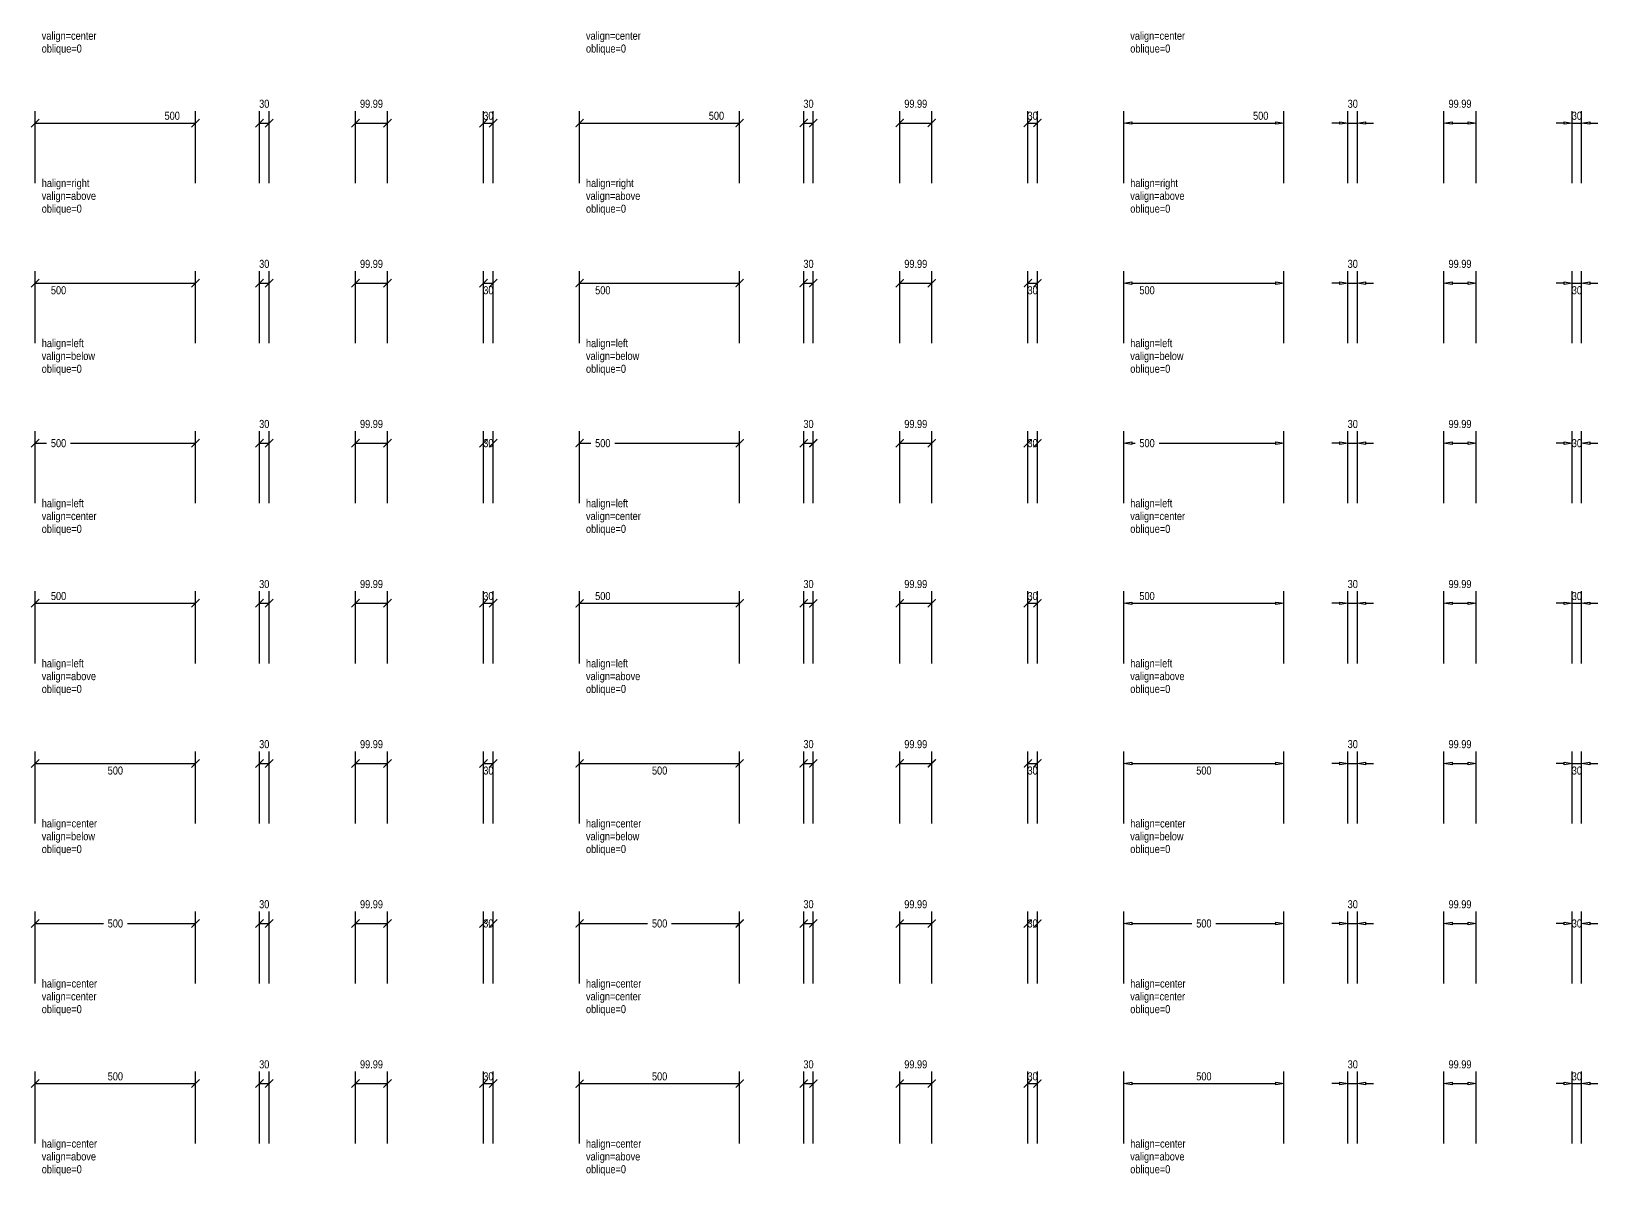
# Model space of a CAD drawing. Header units: metres. Extents: x -0.4 to 49.5, y -0.9 to 73.6.
# Drawn here: x -0.12 to 48.8, y -0.88 to 34.86 of the extents above; entities that cross this region are included whole.
import ezdxf

# ---------------------------------------------------------------- set-up
doc = ezdxf.new("R2010")
doc.units = ezdxf.units.M
doc.styles.add('OpenSansCondensed-Light', font='OpenSansCondensed-Light.ttf')
doc.dimstyles.new('ARCHTICK', dxfattribs={"dimtxt": 0.25, "dimasz": 0.25, "dimexe": 0.375, "dimexo": 0.125, "dimgap": 0.1, "dimtad": 1, "dimlfac": 100, "dimzin": 12, "dimdsep": 46, "dimtxsty": 'OpenSansCondensed-Light', "dimblk": 'ARCHTICK', "dimcen": 2.5, "dimazin": 3, "dimtfac": 0.5, "dimtmove": 2, "dimatfit": 3})
doc.dimstyles.new('CLOSEDBLANK', dxfattribs={"dimtxt": 0.25, "dimasz": 0.25, "dimexe": 0.375, "dimexo": 0.125, "dimgap": 0.1, "dimtad": 1, "dimlfac": 100, "dimzin": 12, "dimdsep": 46, "dimtxsty": 'OpenSansCondensed-Light', "dimblk": 'CLOSEDBLANK', "dimcen": 2.5, "dimazin": 3, "dimtfac": 0.5, "dimtmove": 2, "dimatfit": 3})
doc.dimstyles.new('TICK', dxfattribs={"dimtxt": 0.25, "dimasz": 0.25, "dimexe": 0.375, "dimexo": 0.125, "dimgap": 0.1, "dimtad": 1, "dimlfac": 100, "dimzin": 12, "dimdsep": 46, "dimtxsty": 'OpenSansCondensed-Light', "dimtsz": 0.125, "dimcen": 2.5, "dimazin": 3, "dimtfac": 0.5, "dimtmove": 2, "dimatfit": 3})

# ---------------------------------------------------------------- blocks, each defined once
blk = doc.blocks.new('_ARCHTICK')
at = {"color": 0, "linetype": 'BYBLOCK', "const_width": 0.15}
blk.add_lwpolyline([(-0.5, -0.5), (0.5, 0.5)], dxfattribs=at)
blk = doc.blocks.new('_CLOSEDBLANK')
at = {"color": 0, "linetype": 'BYBLOCK'}
blk.add_lwpolyline([(-1, 0.16), (0, 0), (-1, -0.16)], close=True, dxfattribs=at)
blk = doc.blocks.new('*D121')
for p, q in [((34, 0.125), (34, 2.375)), ((34.25, 2), (38.75, 2)), ((39, 0.125), (39, 2.375))]:
    blk.add_line(p, q)
at = {"layer": 'Defpoints'}
for p in [(34, 2), (34, 0), (39, 0)]:
    blk.add_point(p, dxfattribs=at)
at = {"xscale": 0.25, "yscale": 0.25, "rotation": 180}
blk.add_blockref('_CLOSEDBLANK', (34, 2), dxfattribs=at)
at = {"xscale": 0.25, "yscale": 0.25}
blk.add_blockref('_CLOSEDBLANK', (39, 2), dxfattribs=at)
at = {"insert": (36.5, 2.225), "char_height": 0.25, "attachment_point": 5, "style": 'OpenSansCondensed-Light'}
blk.add_mtext('500', dxfattribs=at)
blk = doc.blocks.new('*D122')
for p, q in [((40.75, 2), (40.5, 2)), ((41, 0.125), (41, 2.375)), ((41, 2), (41.3, 2)), ((41.3, 0.125), (41.3, 2.375)), ((41.55, 2), (41.8, 2))]:
    blk.add_line(p, q)
at = {"layer": 'Defpoints'}
for p in [(41, 2), (41, 0), (41.3, 0)]:
    blk.add_point(p, dxfattribs=at)
at = {"xscale": 0.25, "yscale": 0.25}
blk.add_blockref('_CLOSEDBLANK', (41, 2), dxfattribs=at)
at = {"xscale": 0.25, "yscale": 0.25, "rotation": 180}
blk.add_blockref('_CLOSEDBLANK', (41.3, 2), dxfattribs=at)
at = {"insert": (41.15, 2.6), "char_height": 0.25, "attachment_point": 5, "style": 'OpenSansCondensed-Light'}
blk.add_mtext('30', dxfattribs=at)
blk = doc.blocks.new('*D123')
for p, q in [((44, 0.125), (44, 2.375)), ((44.25, 2), (44.7499, 2)), ((44.9999, 0.125), (44.9999, 2.375))]:
    blk.add_line(p, q)
at = {"layer": 'Defpoints'}
for p in [(44, 2), (44, 0), (44.9999, 0)]:
    blk.add_point(p, dxfattribs=at)
at = {"xscale": 0.25, "yscale": 0.25, "rotation": 180}
blk.add_blockref('_CLOSEDBLANK', (44, 2), dxfattribs=at)
at = {"xscale": 0.25, "yscale": 0.25}
blk.add_blockref('_CLOSEDBLANK', (44.9999, 2), dxfattribs=at)
at = {"insert": (44.49995, 2.6), "char_height": 0.25, "attachment_point": 5, "style": 'OpenSansCondensed-Light'}
blk.add_mtext('99.99', dxfattribs=at)
blk = doc.blocks.new('*D124')
for p, q in [((47.75, 2), (47.5, 2)), ((48, 0.125), (48, 2.375)), ((48, 2), (48.3, 2)), ((48.3, 0.125), (48.3, 2.375)), ((48.55, 2), (48.8, 2))]:
    blk.add_line(p, q)
at = {"layer": 'Defpoints'}
for p in [(48, 2), (48, 0), (48.3, 0)]:
    blk.add_point(p, dxfattribs=at)
at = {"xscale": 0.25, "yscale": 0.25}
blk.add_blockref('_CLOSEDBLANK', (48, 2), dxfattribs=at)
at = {"xscale": 0.25, "yscale": 0.25, "rotation": 180}
blk.add_blockref('_CLOSEDBLANK', (48.3, 2), dxfattribs=at)
at = {"insert": (48.15, 2.225), "char_height": 0.25, "attachment_point": 5, "style": 'OpenSansCondensed-Light'}
blk.add_mtext('30', dxfattribs=at)
blk = doc.blocks.new('*D125')
for p, q in [((34, 5.125), (34, 7.375)), ((39, 5.125), (39, 7.375)), ((34.25, 7), (36.125, 7)), ((36.875, 7), (38.75, 7))]:
    blk.add_line(p, q)
at = {"layer": 'Defpoints'}
for p in [(34, 7), (34, 5), (39, 5)]:
    blk.add_point(p, dxfattribs=at)
at = {"xscale": 0.25, "yscale": 0.25, "rotation": 180}
blk.add_blockref('_CLOSEDBLANK', (34, 7), dxfattribs=at)
at = {"xscale": 0.25, "yscale": 0.25}
blk.add_blockref('_CLOSEDBLANK', (39, 7), dxfattribs=at)
at = {"insert": (36.5, 7), "char_height": 0.25, "attachment_point": 5, "style": 'OpenSansCondensed-Light'}
blk.add_mtext('500', dxfattribs=at)
blk = doc.blocks.new('*D126')
for p, q in [((41, 5.125), (41, 7.375)), ((41.3, 5.125), (41.3, 7.375)), ((40.75, 7), (40.5, 7)), ((41, 7), (41.3, 7)), ((41.55, 7), (41.8, 7))]:
    blk.add_line(p, q)
at = {"layer": 'Defpoints'}
for p in [(41, 7), (41, 5), (41.3, 5)]:
    blk.add_point(p, dxfattribs=at)
at = {"xscale": 0.25, "yscale": 0.25}
blk.add_blockref('_CLOSEDBLANK', (41, 7), dxfattribs=at)
at = {"xscale": 0.25, "yscale": 0.25, "rotation": 180}
blk.add_blockref('_CLOSEDBLANK', (41.3, 7), dxfattribs=at)
at = {"insert": (41.15, 7.6), "char_height": 0.25, "attachment_point": 5, "style": 'OpenSansCondensed-Light'}
blk.add_mtext('30', dxfattribs=at)
blk = doc.blocks.new('*D127')
for p, q in [((44, 5.125), (44, 7.375)), ((44.9999, 5.125), (44.9999, 7.375)), ((44.25, 7), (44.7499, 7))]:
    blk.add_line(p, q)
at = {"layer": 'Defpoints'}
for p in [(44, 7), (44, 5), (44.9999, 5)]:
    blk.add_point(p, dxfattribs=at)
at = {"xscale": 0.25, "yscale": 0.25, "rotation": 180}
blk.add_blockref('_CLOSEDBLANK', (44, 7), dxfattribs=at)
at = {"xscale": 0.25, "yscale": 0.25}
blk.add_blockref('_CLOSEDBLANK', (44.9999, 7), dxfattribs=at)
at = {"insert": (44.49995, 7.6), "char_height": 0.25, "attachment_point": 5, "style": 'OpenSansCondensed-Light'}
blk.add_mtext('99.99', dxfattribs=at)
blk = doc.blocks.new('*D128')
for p, q in [((48, 5.125), (48, 7.375)), ((48.3, 5.125), (48.3, 7.375)), ((47.75, 7), (47.5, 7)), ((48.55, 7), (48.8, 7))]:
    blk.add_line(p, q)
at = {"layer": 'Defpoints'}
for p in [(48, 7), (48, 5), (48.3, 5)]:
    blk.add_point(p, dxfattribs=at)
at = {"xscale": 0.25, "yscale": 0.25}
blk.add_blockref('_CLOSEDBLANK', (48, 7), dxfattribs=at)
at = {"xscale": 0.25, "yscale": 0.25, "rotation": 180}
blk.add_blockref('_CLOSEDBLANK', (48.3, 7), dxfattribs=at)
at = {"insert": (48.15, 7), "char_height": 0.25, "attachment_point": 5, "style": 'OpenSansCondensed-Light'}
blk.add_mtext('30', dxfattribs=at)
blk = doc.blocks.new('*D129')
for p, q in [((34, 10.125), (34, 12.375)), ((39, 10.125), (39, 12.375)), ((34.25, 12), (38.75, 12))]:
    blk.add_line(p, q)
at = {"layer": 'Defpoints'}
for p in [(34, 12), (34, 10), (39, 10)]:
    blk.add_point(p, dxfattribs=at)
at = {"xscale": 0.25, "yscale": 0.25, "rotation": 180}
blk.add_blockref('_CLOSEDBLANK', (34, 12), dxfattribs=at)
at = {"xscale": 0.25, "yscale": 0.25}
blk.add_blockref('_CLOSEDBLANK', (39, 12), dxfattribs=at)
at = {"insert": (36.5, 11.775), "char_height": 0.25, "attachment_point": 5, "style": 'OpenSansCondensed-Light'}
blk.add_mtext('500', dxfattribs=at)
blk = doc.blocks.new('*D130')
for p, q in [((41, 10.125), (41, 12.375)), ((41.3, 10.125), (41.3, 12.375)), ((40.75, 12), (40.5, 12)), ((41, 12), (41.3, 12)), ((41.55, 12), (41.8, 12))]:
    blk.add_line(p, q)
at = {"layer": 'Defpoints'}
for p in [(41, 12), (41, 10), (41.3, 10)]:
    blk.add_point(p, dxfattribs=at)
at = {"xscale": 0.25, "yscale": 0.25}
blk.add_blockref('_CLOSEDBLANK', (41, 12), dxfattribs=at)
at = {"xscale": 0.25, "yscale": 0.25, "rotation": 180}
blk.add_blockref('_CLOSEDBLANK', (41.3, 12), dxfattribs=at)
at = {"insert": (41.15, 12.6), "char_height": 0.25, "attachment_point": 5, "style": 'OpenSansCondensed-Light'}
blk.add_mtext('30', dxfattribs=at)
blk = doc.blocks.new('*D131')
for p, q in [((44, 10.125), (44, 12.375)), ((44.9999, 10.125), (44.9999, 12.375)), ((44.25, 12), (44.7499, 12))]:
    blk.add_line(p, q)
at = {"layer": 'Defpoints'}
for p in [(44, 12), (44, 10), (44.9999, 10)]:
    blk.add_point(p, dxfattribs=at)
at = {"xscale": 0.25, "yscale": 0.25, "rotation": 180}
blk.add_blockref('_CLOSEDBLANK', (44, 12), dxfattribs=at)
at = {"xscale": 0.25, "yscale": 0.25}
blk.add_blockref('_CLOSEDBLANK', (44.9999, 12), dxfattribs=at)
at = {"insert": (44.49995, 12.6), "char_height": 0.25, "attachment_point": 5, "style": 'OpenSansCondensed-Light'}
blk.add_mtext('99.99', dxfattribs=at)
blk = doc.blocks.new('*D132')
for p, q in [((48, 10.125), (48, 12.375)), ((48.3, 10.125), (48.3, 12.375)), ((47.75, 12), (47.5, 12)), ((48, 12), (48.3, 12)), ((48.55, 12), (48.8, 12))]:
    blk.add_line(p, q)
at = {"layer": 'Defpoints'}
for p in [(48, 12), (48, 10), (48.3, 10)]:
    blk.add_point(p, dxfattribs=at)
at = {"xscale": 0.25, "yscale": 0.25}
blk.add_blockref('_CLOSEDBLANK', (48, 12), dxfattribs=at)
at = {"xscale": 0.25, "yscale": 0.25, "rotation": 180}
blk.add_blockref('_CLOSEDBLANK', (48.3, 12), dxfattribs=at)
at = {"insert": (48.15, 11.775), "char_height": 0.25, "attachment_point": 5, "style": 'OpenSansCondensed-Light'}
blk.add_mtext('30', dxfattribs=at)
blk = doc.blocks.new('*D133')
for p, q in [((34, 15.125), (34, 17.375)), ((39, 15.125), (39, 17.375)), ((34.25, 17), (38.75, 17))]:
    blk.add_line(p, q)
at = {"layer": 'Defpoints'}
for p in [(34, 17), (34, 15), (39, 15)]:
    blk.add_point(p, dxfattribs=at)
at = {"xscale": 0.25, "yscale": 0.25, "rotation": 180}
blk.add_blockref('_CLOSEDBLANK', (34, 17), dxfattribs=at)
at = {"xscale": 0.25, "yscale": 0.25}
blk.add_blockref('_CLOSEDBLANK', (39, 17), dxfattribs=at)
at = {"insert": (34.725, 17.225), "char_height": 0.25, "attachment_point": 5, "style": 'OpenSansCondensed-Light'}
blk.add_mtext('500', dxfattribs=at)
blk = doc.blocks.new('*D134')
for p, q in [((41, 15.125), (41, 17.375)), ((41.3, 15.125), (41.3, 17.375)), ((40.75, 17), (40.5, 17)), ((41, 17), (41.3, 17)), ((41.55, 17), (41.8, 17))]:
    blk.add_line(p, q)
at = {"layer": 'Defpoints'}
for p in [(41, 17), (41, 15), (41.3, 15)]:
    blk.add_point(p, dxfattribs=at)
at = {"xscale": 0.25, "yscale": 0.25}
blk.add_blockref('_CLOSEDBLANK', (41, 17), dxfattribs=at)
at = {"xscale": 0.25, "yscale": 0.25, "rotation": 180}
blk.add_blockref('_CLOSEDBLANK', (41.3, 17), dxfattribs=at)
at = {"insert": (41.15, 17.6), "char_height": 0.25, "attachment_point": 5, "style": 'OpenSansCondensed-Light'}
blk.add_mtext('30', dxfattribs=at)
blk = doc.blocks.new('*D135')
for p, q in [((44, 15.125), (44, 17.375)), ((44.9999, 15.125), (44.9999, 17.375)), ((44.25, 17), (44.7499, 17))]:
    blk.add_line(p, q)
at = {"layer": 'Defpoints'}
for p in [(44, 17), (44, 15), (44.9999, 15)]:
    blk.add_point(p, dxfattribs=at)
at = {"xscale": 0.25, "yscale": 0.25, "rotation": 180}
blk.add_blockref('_CLOSEDBLANK', (44, 17), dxfattribs=at)
at = {"xscale": 0.25, "yscale": 0.25}
blk.add_blockref('_CLOSEDBLANK', (44.9999, 17), dxfattribs=at)
at = {"insert": (44.49995, 17.6), "char_height": 0.25, "attachment_point": 5, "style": 'OpenSansCondensed-Light'}
blk.add_mtext('99.99', dxfattribs=at)
blk = doc.blocks.new('*D136')
for p, q in [((48, 15.125), (48, 17.375)), ((48.3, 15.125), (48.3, 17.375)), ((47.75, 17), (47.5, 17)), ((48, 17), (48.3, 17)), ((48.55, 17), (48.8, 17))]:
    blk.add_line(p, q)
at = {"layer": 'Defpoints'}
for p in [(48, 17), (48, 15), (48.3, 15)]:
    blk.add_point(p, dxfattribs=at)
at = {"xscale": 0.25, "yscale": 0.25}
blk.add_blockref('_CLOSEDBLANK', (48, 17), dxfattribs=at)
at = {"xscale": 0.25, "yscale": 0.25, "rotation": 180}
blk.add_blockref('_CLOSEDBLANK', (48.3, 17), dxfattribs=at)
at = {"insert": (48.15, 17.225), "char_height": 0.25, "attachment_point": 5, "style": 'OpenSansCondensed-Light'}
blk.add_mtext('30', dxfattribs=at)
blk = doc.blocks.new('*D137')
for p, q in [((34, 20.125), (34, 22.375)), ((39, 20.125), (39, 22.375)), ((34.25, 22), (34.35, 22)), ((35.1, 22), (38.75, 22))]:
    blk.add_line(p, q)
at = {"layer": 'Defpoints'}
for p in [(34, 22), (34, 20), (39, 20)]:
    blk.add_point(p, dxfattribs=at)
at = {"xscale": 0.25, "yscale": 0.25, "rotation": 180}
blk.add_blockref('_CLOSEDBLANK', (34, 22), dxfattribs=at)
at = {"xscale": 0.25, "yscale": 0.25}
blk.add_blockref('_CLOSEDBLANK', (39, 22), dxfattribs=at)
at = {"insert": (34.725, 22), "char_height": 0.25, "attachment_point": 5, "style": 'OpenSansCondensed-Light'}
blk.add_mtext('500', dxfattribs=at)
blk = doc.blocks.new('*D138')
for p, q in [((41, 20.125), (41, 22.375)), ((41.3, 20.125), (41.3, 22.375)), ((40.75, 22), (40.5, 22)), ((41, 22), (41.3, 22)), ((41.55, 22), (41.8, 22))]:
    blk.add_line(p, q)
at = {"layer": 'Defpoints'}
for p in [(41, 22), (41, 20), (41.3, 20)]:
    blk.add_point(p, dxfattribs=at)
at = {"xscale": 0.25, "yscale": 0.25}
blk.add_blockref('_CLOSEDBLANK', (41, 22), dxfattribs=at)
at = {"xscale": 0.25, "yscale": 0.25, "rotation": 180}
blk.add_blockref('_CLOSEDBLANK', (41.3, 22), dxfattribs=at)
at = {"insert": (41.15, 22.6), "char_height": 0.25, "attachment_point": 5, "style": 'OpenSansCondensed-Light'}
blk.add_mtext('30', dxfattribs=at)
blk = doc.blocks.new('*D139')
for p, q in [((44, 20.125), (44, 22.375)), ((44.9999, 20.125), (44.9999, 22.375)), ((44.25, 22), (44.7499, 22))]:
    blk.add_line(p, q)
at = {"layer": 'Defpoints'}
for p in [(44, 22), (44, 20), (44.9999, 20)]:
    blk.add_point(p, dxfattribs=at)
at = {"xscale": 0.25, "yscale": 0.25, "rotation": 180}
blk.add_blockref('_CLOSEDBLANK', (44, 22), dxfattribs=at)
at = {"xscale": 0.25, "yscale": 0.25}
blk.add_blockref('_CLOSEDBLANK', (44.9999, 22), dxfattribs=at)
at = {"insert": (44.49995, 22.6), "char_height": 0.25, "attachment_point": 5, "style": 'OpenSansCondensed-Light'}
blk.add_mtext('99.99', dxfattribs=at)
blk = doc.blocks.new('*D140')
for p, q in [((48, 20.125), (48, 22.375)), ((48.3, 20.125), (48.3, 22.375)), ((47.75, 22), (47.5, 22)), ((48.55, 22), (48.8, 22))]:
    blk.add_line(p, q)
at = {"layer": 'Defpoints'}
for p in [(48, 22), (48, 20), (48.3, 20)]:
    blk.add_point(p, dxfattribs=at)
at = {"xscale": 0.25, "yscale": 0.25}
blk.add_blockref('_CLOSEDBLANK', (48, 22), dxfattribs=at)
at = {"xscale": 0.25, "yscale": 0.25, "rotation": 180}
blk.add_blockref('_CLOSEDBLANK', (48.3, 22), dxfattribs=at)
at = {"insert": (48.15, 22), "char_height": 0.25, "attachment_point": 5, "style": 'OpenSansCondensed-Light'}
blk.add_mtext('30', dxfattribs=at)
blk = doc.blocks.new('*D141')
for p, q in [((34, 25.125), (34, 27.375)), ((34.25, 27), (38.75, 27)), ((39, 25.125), (39, 27.375))]:
    blk.add_line(p, q)
at = {"layer": 'Defpoints'}
for p in [(34, 27), (34, 25), (39, 25)]:
    blk.add_point(p, dxfattribs=at)
at = {"xscale": 0.25, "yscale": 0.25, "rotation": 180}
blk.add_blockref('_CLOSEDBLANK', (34, 27), dxfattribs=at)
at = {"xscale": 0.25, "yscale": 0.25}
blk.add_blockref('_CLOSEDBLANK', (39, 27), dxfattribs=at)
at = {"insert": (34.725, 26.775), "char_height": 0.25, "attachment_point": 5, "style": 'OpenSansCondensed-Light'}
blk.add_mtext('500', dxfattribs=at)
blk = doc.blocks.new('*D142')
for p, q in [((40.75, 27), (40.5, 27)), ((41, 25.125), (41, 27.375)), ((41, 27), (41.3, 27)), ((41.3, 25.125), (41.3, 27.375)), ((41.55, 27), (41.8, 27))]:
    blk.add_line(p, q)
at = {"layer": 'Defpoints'}
for p in [(41, 27), (41, 25), (41.3, 25)]:
    blk.add_point(p, dxfattribs=at)
at = {"xscale": 0.25, "yscale": 0.25}
blk.add_blockref('_CLOSEDBLANK', (41, 27), dxfattribs=at)
at = {"xscale": 0.25, "yscale": 0.25, "rotation": 180}
blk.add_blockref('_CLOSEDBLANK', (41.3, 27), dxfattribs=at)
at = {"insert": (41.15, 27.6), "char_height": 0.25, "attachment_point": 5, "style": 'OpenSansCondensed-Light'}
blk.add_mtext('30', dxfattribs=at)
blk = doc.blocks.new('*D143')
for p, q in [((44, 25.125), (44, 27.375)), ((44.25, 27), (44.7499, 27)), ((44.9999, 25.125), (44.9999, 27.375))]:
    blk.add_line(p, q)
at = {"layer": 'Defpoints'}
for p in [(44, 27), (44, 25), (44.9999, 25)]:
    blk.add_point(p, dxfattribs=at)
at = {"xscale": 0.25, "yscale": 0.25, "rotation": 180}
blk.add_blockref('_CLOSEDBLANK', (44, 27), dxfattribs=at)
at = {"xscale": 0.25, "yscale": 0.25}
blk.add_blockref('_CLOSEDBLANK', (44.9999, 27), dxfattribs=at)
at = {"insert": (44.49995, 27.6), "char_height": 0.25, "attachment_point": 5, "style": 'OpenSansCondensed-Light'}
blk.add_mtext('99.99', dxfattribs=at)
blk = doc.blocks.new('*D144')
for p, q in [((47.75, 27), (47.5, 27)), ((48, 25.125), (48, 27.375)), ((48, 27), (48.3, 27)), ((48.3, 25.125), (48.3, 27.375)), ((48.55, 27), (48.8, 27))]:
    blk.add_line(p, q)
at = {"layer": 'Defpoints'}
for p in [(48, 27), (48, 25), (48.3, 25)]:
    blk.add_point(p, dxfattribs=at)
at = {"xscale": 0.25, "yscale": 0.25}
blk.add_blockref('_CLOSEDBLANK', (48, 27), dxfattribs=at)
at = {"xscale": 0.25, "yscale": 0.25, "rotation": 180}
blk.add_blockref('_CLOSEDBLANK', (48.3, 27), dxfattribs=at)
at = {"insert": (48.15, 26.775), "char_height": 0.25, "attachment_point": 5, "style": 'OpenSansCondensed-Light'}
blk.add_mtext('30', dxfattribs=at)
blk = doc.blocks.new('*D145')
for p, q in [((34, 30.125), (34, 32.375)), ((39, 30.125), (39, 32.375)), ((34.25, 32), (38.75, 32))]:
    blk.add_line(p, q)
at = {"layer": 'Defpoints'}
for p in [(34, 32), (34, 30), (39, 30)]:
    blk.add_point(p, dxfattribs=at)
at = {"xscale": 0.25, "yscale": 0.25, "rotation": 180}
blk.add_blockref('_CLOSEDBLANK', (34, 32), dxfattribs=at)
at = {"xscale": 0.25, "yscale": 0.25}
blk.add_blockref('_CLOSEDBLANK', (39, 32), dxfattribs=at)
at = {"insert": (38.275, 32.225), "char_height": 0.25, "attachment_point": 5, "style": 'OpenSansCondensed-Light'}
blk.add_mtext('500', dxfattribs=at)
blk = doc.blocks.new('*D146')
for p, q in [((41, 30.125), (41, 32.375)), ((41.3, 30.125), (41.3, 32.375)), ((40.75, 32), (40.5, 32)), ((41, 32), (41.3, 32)), ((41.55, 32), (41.8, 32))]:
    blk.add_line(p, q)
at = {"layer": 'Defpoints'}
for p in [(41, 32), (41, 30), (41.3, 30)]:
    blk.add_point(p, dxfattribs=at)
at = {"xscale": 0.25, "yscale": 0.25}
blk.add_blockref('_CLOSEDBLANK', (41, 32), dxfattribs=at)
at = {"xscale": 0.25, "yscale": 0.25, "rotation": 180}
blk.add_blockref('_CLOSEDBLANK', (41.3, 32), dxfattribs=at)
at = {"insert": (41.15, 32.6), "char_height": 0.25, "attachment_point": 5, "style": 'OpenSansCondensed-Light'}
blk.add_mtext('30', dxfattribs=at)
blk = doc.blocks.new('*D147')
for p, q in [((44, 30.125), (44, 32.375)), ((44.9999, 30.125), (44.9999, 32.375)), ((44.25, 32), (44.7499, 32))]:
    blk.add_line(p, q)
at = {"layer": 'Defpoints'}
for p in [(44, 32), (44, 30), (44.9999, 30)]:
    blk.add_point(p, dxfattribs=at)
at = {"xscale": 0.25, "yscale": 0.25, "rotation": 180}
blk.add_blockref('_CLOSEDBLANK', (44, 32), dxfattribs=at)
at = {"xscale": 0.25, "yscale": 0.25}
blk.add_blockref('_CLOSEDBLANK', (44.9999, 32), dxfattribs=at)
at = {"insert": (44.49995, 32.6), "char_height": 0.25, "attachment_point": 5, "style": 'OpenSansCondensed-Light'}
blk.add_mtext('99.99', dxfattribs=at)
blk = doc.blocks.new('*D148')
for p, q in [((48, 30.125), (48, 32.375)), ((48.3, 30.125), (48.3, 32.375)), ((47.75, 32), (47.5, 32)), ((48, 32), (48.3, 32)), ((48.55, 32), (48.8, 32))]:
    blk.add_line(p, q)
at = {"layer": 'Defpoints'}
for p in [(48, 32), (48, 30), (48.3, 30)]:
    blk.add_point(p, dxfattribs=at)
at = {"xscale": 0.25, "yscale": 0.25}
blk.add_blockref('_CLOSEDBLANK', (48, 32), dxfattribs=at)
at = {"xscale": 0.25, "yscale": 0.25, "rotation": 180}
blk.add_blockref('_CLOSEDBLANK', (48.3, 32), dxfattribs=at)
at = {"insert": (48.15, 32.225), "char_height": 0.25, "attachment_point": 5, "style": 'OpenSansCondensed-Light'}
blk.add_mtext('30', dxfattribs=at)

msp = doc.modelspace()

# ---------------------------------------------------------------- texts
at = {"style": 'OpenSansCondensed-Light'}
for s, p in [('valign=center', (0.2, 34.6)), ('valign=center', (17.2, 34.6)), ('valign=center', (34.2, 34.6)), ('oblique=0', (0.2, 34.2)), ('oblique=0', (17.2, 34.2)), ('oblique=0', (34.2, 34.2)), ('valign=above', (0.2, 29.6)), ('halign=right', (0.2, 30)), ('valign=above', (17.2, 29.6)), ('halign=right', (17.2, 30)), ('valign=above', (34.2, 29.6)), ('halign=right', (34.2, 30)), ('oblique=0', (0.2, 29.2)), ('oblique=0', (17.2, 29.2)), ('oblique=0', (34.2, 29.2)), ('halign=left', (0.2, 25)), ('halign=left', (17.2, 25)), ('halign=left', (34.2, 25)), ('valign=below', (0.2, 24.6)), ('oblique=0', (0.2, 24.2)), ('valign=below', (17.2, 24.6)), ('oblique=0', (17.2, 24.2)), ('valign=below', (34.2, 24.6)), ('oblique=0', (34.2, 24.2)), ('halign=left', (0.2, 20)), ('halign=left', (17.2, 20)), ('halign=left', (34.2, 20)), ('valign=center', (0.2, 19.6)), ('valign=center', (17.2, 19.6)), ('valign=center', (34.2, 19.6)), ('oblique=0', (0.2, 19.2)), ('oblique=0', (17.2, 19.2)), ('oblique=0', (34.2, 19.2)), ('halign=left', (0.2, 15)), ('halign=left', (17.2, 15)), ('halign=left', (34.2, 15)), ('valign=above', (0.2, 14.6)), ('valign=above', (17.2, 14.6)), ('valign=above', (34.2, 14.6)), ('oblique=0', (0.2, 14.2)), ('oblique=0', (17.2, 14.2)), ('oblique=0', (34.2, 14.2)), ('valign=below', (0.2, 9.6)), ('halign=center', (0.2, 10)), ('valign=below', (17.2, 9.6)), ('halign=center', (17.2, 10)), ('valign=below', (34.2, 9.6)), ('halign=center', (34.2, 10)), ('oblique=0', (0.2, 9.2)), ('oblique=0', (17.2, 9.2)), ('oblique=0', (34.2, 9.2)), ('halign=center', (0.2, 5)), ('halign=center', (17.2, 5)), ('halign=center', (34.2, 5)), ('valign=center', (0.2, 4.6)), ('oblique=0', (0.2, 4.2)), ('valign=center', (17.2, 4.6)), ('oblique=0', (17.2, 4.2)), ('valign=center', (34.2, 4.6)), ('oblique=0', (34.2, 4.2)), ('halign=center', (0.2, 0)), ('halign=center', (17.2, 0)), ('halign=center', (34.2, 0)), ('valign=above', (0.2, -0.4)), ('valign=above', (17.2, -0.4)), ('valign=above', (34.2, -0.4)), ('oblique=0', (0.2, -0.8)), ('oblique=0', (17.2, -0.8)), ('oblique=0', (34.2, -0.8))]:
    msp.add_text(s, height=0.25, dxfattribs=at).set_placement(p)

# ---------------------------------------------------------------- dimensions: what is measured, and where the dimension line sits
for base, p1, p2, dimstyle, override in [((0, 32), (0, 30), (5, 30), 'TICK', {"dimtad": 1, "dimjust": 2}), ((7, 32), (7, 30), (7.3, 30), 'TICK', {"dimtad": 1, "dimjust": 2}), ((10, 32), (10, 30), (10.9999, 30), 'TICK', {"dimtad": 1, "dimjust": 2, "dimdec": 2}), ((14, 32), (14, 30), (14.3, 30), 'TICK', {"dimtad": 1, "dimjust": 2, "dimtix": 1}), ((17, 32), (17, 30), (22, 30), 'ARCHTICK', {"dimtad": 1, "dimjust": 2}), ((24, 32), (24, 30), (24.3, 30), 'ARCHTICK', {"dimtad": 1, "dimjust": 2}), ((27, 32), (27, 30), (27.9999, 30), 'ARCHTICK', {"dimtad": 1, "dimjust": 2, "dimdec": 2}), ((31, 32), (31, 30), (31.3, 30), 'ARCHTICK', {"dimtad": 1, "dimjust": 2, "dimtix": 1}), ((7, 27), (7, 25), (7.3, 25), 'TICK', {"dimtad": 4, "dimjust": 1}), ((10, 27), (10, 25), (10.9999, 25), 'TICK', {"dimtad": 4, "dimjust": 1, "dimdec": 2}), ((24, 27), (24, 25), (24.3, 25), 'ARCHTICK', {"dimtad": 4, "dimjust": 1}), ((27, 27), (27, 25), (27.9999, 25), 'ARCHTICK', {"dimtad": 4, "dimjust": 1, "dimdec": 2}), ((0, 27), (0, 25), (5, 25), 'TICK', {"dimtad": 4, "dimjust": 1}), ((14, 27), (14, 25), (14.3, 25), 'TICK', {"dimtad": 4, "dimjust": 1, "dimtix": 1}), ((17, 27), (17, 25), (22, 25), 'ARCHTICK', {"dimtad": 4, "dimjust": 1}), ((31, 27), (31, 25), (31.3, 25), 'ARCHTICK', {"dimtad": 4, "dimjust": 1, "dimtix": 1}), ((7, 22), (7, 20), (7.3, 20), 'TICK', {"dimtad": 0, "dimjust": 1}), ((10, 22), (10, 20), (10.9999, 20), 'TICK', {"dimtad": 0, "dimjust": 1, "dimdec": 2}), ((24, 22), (24, 20), (24.3, 20), 'ARCHTICK', {"dimtad": 0, "dimjust": 1}), ((27, 22), (27, 20), (27.9999, 20), 'ARCHTICK', {"dimtad": 0, "dimjust": 1, "dimdec": 2}), ((0, 22), (0, 20), (5, 20), 'TICK', {"dimtad": 0, "dimjust": 1}), ((14, 22), (14, 20), (14.3, 20), 'TICK', {"dimtad": 0, "dimjust": 1, "dimtix": 1}), ((17, 22), (17, 20), (22, 20), 'ARCHTICK', {"dimtad": 0, "dimjust": 1}), ((31, 22), (31, 20), (31.3, 20), 'ARCHTICK', {"dimtad": 0, "dimjust": 1, "dimtix": 1}), ((7, 17), (7, 15), (7.3, 15), 'TICK', {"dimtad": 1, "dimjust": 1}), ((10, 17), (10, 15), (10.9999, 15), 'TICK', {"dimtad": 1, "dimjust": 1, "dimdec": 2}), ((24, 17), (24, 15), (24.3, 15), 'ARCHTICK', {"dimtad": 1, "dimjust": 1}), ((27, 17), (27, 15), (27.9999, 15), 'ARCHTICK', {"dimtad": 1, "dimjust": 1, "dimdec": 2}), ((0, 17), (0, 15), (5, 15), 'TICK', {"dimtad": 1, "dimjust": 1}), ((14, 17), (14, 15), (14.3, 15), 'TICK', {"dimtad": 1, "dimjust": 1, "dimtix": 1}), ((17, 17), (17, 15), (22, 15), 'ARCHTICK', {"dimtad": 1, "dimjust": 1}), ((31, 17), (31, 15), (31.3, 15), 'ARCHTICK', {"dimtad": 1, "dimjust": 1, "dimtix": 1}), ((7, 12), (7, 10), (7.3, 10), 'TICK', {"dimtad": 4, "dimjust": 0}), ((10, 12), (10, 10), (10.9999, 10), 'TICK', {"dimtad": 4, "dimjust": 0, "dimdec": 2}), ((24, 12), (24, 10), (24.3, 10), 'ARCHTICK', {"dimtad": 4, "dimjust": 0}), ((27, 12), (27, 10), (27.9999, 10), 'ARCHTICK', {"dimtad": 4, "dimjust": 0, "dimdec": 2}), ((0, 12), (0, 10), (5, 10), 'TICK', {"dimtad": 4, "dimjust": 0}), ((14, 12), (14, 10), (14.3, 10), 'TICK', {"dimtad": 4, "dimjust": 0, "dimtix": 1}), ((17, 12), (17, 10), (22, 10), 'ARCHTICK', {"dimtad": 4, "dimjust": 0}), ((31, 12), (31, 10), (31.3, 10), 'ARCHTICK', {"dimtad": 4, "dimjust": 0, "dimtix": 1}), ((0, 7), (0, 5), (5, 5), 'TICK', {"dimtad": 0, "dimjust": 0}), ((7, 7), (7, 5), (7.3, 5), 'TICK', {"dimtad": 0, "dimjust": 0}), ((10, 7), (10, 5), (10.9999, 5), 'TICK', {"dimtad": 0, "dimjust": 0, "dimdec": 2}), ((14, 7), (14, 5), (14.3, 5), 'TICK', {"dimtad": 0, "dimjust": 0, "dimtix": 1}), ((17, 7), (17, 5), (22, 5), 'ARCHTICK', {"dimtad": 0, "dimjust": 0}), ((24, 7), (24, 5), (24.3, 5), 'ARCHTICK', {"dimtad": 0, "dimjust": 0}), ((27, 7), (27, 5), (27.9999, 5), 'ARCHTICK', {"dimtad": 0, "dimjust": 0, "dimdec": 2}), ((31, 7), (31, 5), (31.3, 5), 'ARCHTICK', {"dimtad": 0, "dimjust": 0, "dimtix": 1}), ((7, 2), (7, 0), (7.3, 0), 'TICK', {"dimtad": 1, "dimjust": 0}), ((10, 2), (10, 0), (10.9999, 0), 'TICK', {"dimtad": 1, "dimjust": 0, "dimdec": 2}), ((24, 2), (24, 0), (24.3, 0), 'ARCHTICK', {"dimtad": 1, "dimjust": 0}), ((27, 2), (27, 0), (27.9999, 0), 'ARCHTICK', {"dimtad": 1, "dimjust": 0, "dimdec": 2}), ((0, 2), (0, 0), (5, 0), 'TICK', {"dimtad": 1, "dimjust": 0}), ((14, 2), (14, 0), (14.3, 0), 'TICK', {"dimtad": 1, "dimjust": 0, "dimtix": 1}), ((17, 2), (17, 0), (22, 0), 'ARCHTICK', {"dimtad": 1, "dimjust": 0}), ((31, 2), (31, 0), (31.3, 0), 'ARCHTICK', {"dimtad": 1, "dimjust": 0, "dimtix": 1})]:
    msp.add_linear_dim(base=base, p1=p1, p2=p2, dimstyle=dimstyle, override=override).render()
for base, p1, p2, override, picture, middle in [((34, 32), (34, 30), (39, 30), {"dimtad": 1, "dimjust": 2}, '*D145', (38.275, 32.225)), ((41, 32), (41, 30), (41.3, 30), {"dimtad": 1, "dimjust": 2}, '*D146', (41.15, 32.6)), ((44, 32), (44, 30), (44.9999, 30), {"dimtad": 1, "dimjust": 2, "dimdec": 2}, '*D147', (44.49995, 32.6)), ((48, 32), (48, 30), (48.3, 30), {"dimtad": 1, "dimjust": 2, "dimtix": 1}, '*D148', (48.15, 32.225)), ((41, 27), (41, 25), (41.3, 25), {"dimtad": 4, "dimjust": 1}, '*D142', (41.15, 27.6)), ((44, 27), (44, 25), (44.9999, 25), {"dimtad": 4, "dimjust": 1, "dimdec": 2}, '*D143', (44.49995, 27.6)), ((34, 27), (34, 25), (39, 25), {"dimtad": 4, "dimjust": 1}, '*D141', (34.725, 26.775)), ((48, 27), (48, 25), (48.3, 25), {"dimtad": 4, "dimjust": 1, "dimtix": 1}, '*D144', (48.15, 26.775)), ((41, 22), (41, 20), (41.3, 20), {"dimtad": 0, "dimjust": 1}, '*D138', (41.15, 22.6)), ((44, 22), (44, 20), (44.9999, 20), {"dimtad": 0, "dimjust": 1, "dimdec": 2}, '*D139', (44.49995, 22.6)), ((34, 22), (34, 20), (39, 20), {"dimtad": 0, "dimjust": 1}, '*D137', (34.725, 22)), ((48, 22), (48, 20), (48.3, 20), {"dimtad": 0, "dimjust": 1, "dimtix": 1}, '*D140', (48.15, 22)), ((41, 17), (41, 15), (41.3, 15), {"dimtad": 1, "dimjust": 1}, '*D134', (41.15, 17.6)), ((44, 17), (44, 15), (44.9999, 15), {"dimtad": 1, "dimjust": 1, "dimdec": 2}, '*D135', (44.49995, 17.6)), ((34, 17), (34, 15), (39, 15), {"dimtad": 1, "dimjust": 1}, '*D133', (34.725, 17.225)), ((48, 17), (48, 15), (48.3, 15), {"dimtad": 1, "dimjust": 1, "dimtix": 1}, '*D136', (48.15, 17.225)), ((41, 12), (41, 10), (41.3, 10), {"dimtad": 4, "dimjust": 0}, '*D130', (41.15, 12.6)), ((44, 12), (44, 10), (44.9999, 10), {"dimtad": 4, "dimjust": 0, "dimdec": 2}, '*D131', (44.49995, 12.6)), ((34, 12), (34, 10), (39, 10), {"dimtad": 4, "dimjust": 0}, '*D129', (36.5, 11.775)), ((48, 12), (48, 10), (48.3, 10), {"dimtad": 4, "dimjust": 0, "dimtix": 1}, '*D132', (48.15, 11.775)), ((34, 7), (34, 5), (39, 5), {"dimtad": 0, "dimjust": 0}, '*D125', (36.5, 7)), ((41, 7), (41, 5), (41.3, 5), {"dimtad": 0, "dimjust": 0}, '*D126', (41.15, 7.6)), ((44, 7), (44, 5), (44.9999, 5), {"dimtad": 0, "dimjust": 0, "dimdec": 2}, '*D127', (44.49995, 7.6)), ((48, 7), (48, 5), (48.3, 5), {"dimtad": 0, "dimjust": 0, "dimtix": 1}, '*D128', (48.15, 7)), ((41, 2), (41, 0), (41.3, 0), {"dimtad": 1, "dimjust": 0}, '*D122', (41.15, 2.6)), ((44, 2), (44, 0), (44.9999, 0), {"dimtad": 1, "dimjust": 0, "dimdec": 2}, '*D123', (44.49995, 2.6)), ((34, 2), (34, 0), (39, 0), {"dimtad": 1, "dimjust": 0}, '*D121', (36.5, 2.225)), ((48, 2), (48, 0), (48.3, 0), {"dimtad": 1, "dimjust": 0, "dimtix": 1}, '*D124', (48.15, 2.225))]:
    dim = msp.add_linear_dim(base=base, p1=p1, p2=p2, dimstyle='CLOSEDBLANK', override=override)
    dim.commit()
    dim.dimension.update_dxf_attribs({"geometry": picture, "text_midpoint": middle})

doc.saveas('drawing.dxf')
